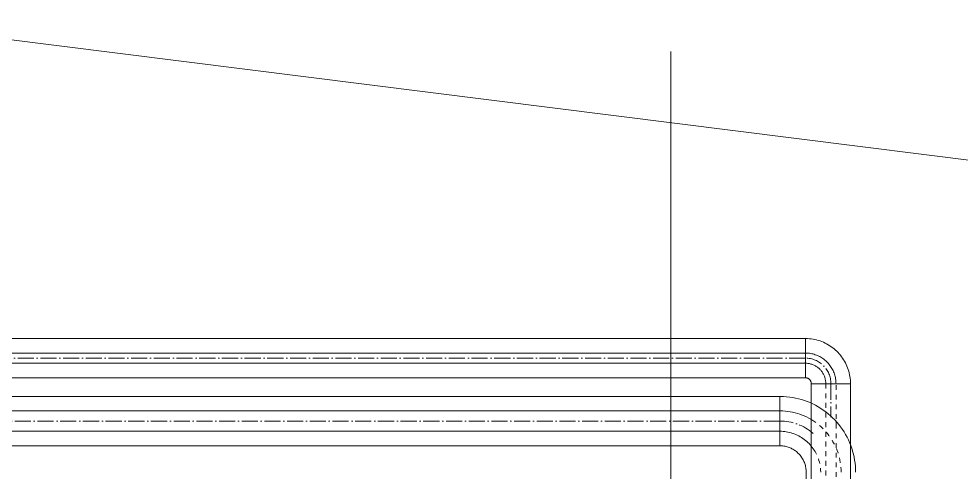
# Model space of a CAD drawing. Header units: millimetres. Extents: x -88595 to 880822, y -1054509 to -148035.
# Drawn here: x 554248 to 554834, y -246588 to -246307 of the extents above; entities that cross this region are included whole.
import ezdxf

# ---------------------------------------------------------------- set-up
doc = ezdxf.new("R2010")
doc.units = ezdxf.units.MM
for name, pattern in [('$0$ADSK_Скрыто', [6, 3, -3]), ('$1$ADSK_Скрыто', [6, 3, -3]), ('$10$ADSK_Осевая', [14, 10, -2, 0, -2]), ('$11$ADSK_Осевая', [14, 10, -2, 0, -2]), ('$4$ADSK_Скрыто', [6, 3, -3])]:
    doc.linetypes.add(name, pattern=pattern)
for name, color, linetype, lineweight in [('Изоляция', 7, 'Continuous', 18), ('Крыша', 7, 'Continuous', 9), ('Линии', 7, 'Continuous', 9), ('Марки', 7, 'Continuous', 20), ('Оборудование', 7, 'Continuous', 18), ('Трубопровод', 7, 'Continuous', 18), ('Трубопроводы', 7, 'Continuous', 18)]:
    doc.layers.add(name, color=color, linetype=linetype, lineweight=lineweight)

# ---------------------------------------------------------------- blocks, each defined once
blk = doc.blocks.new('$0$ADSK_МедьПайка_Отвод-гнутая труба - Отвод _гнутая труба_-V77-В_Координация_кровля ОВ3')
at = {"layer": 'Линии', "color": 190, "linetype": '$0$ADSK_Скрыто', "true_color": 0x8000ff}
for p, q in [((-2.75, 15.88), (-3.07, 15.88)), ((-2.75, 15.88), (-3.07, 15.88)), ((3.07, 15.88), (2.75, 15.88)), ((3.07, 15.88), (2.75, 15.88))]:
    blk.add_line(p, q, dxfattribs=at)
at = {"layer": 'Трубопроводы', "color": 190, "true_color": 0x8000ff, "flags": 128}
for points in [[(-15.88, -3.18), (-15.11, -3.16), (-14.35, -3.11), (-13.59, -3.04), (-12.84, -2.93), (-12.09, -2.8), (-11.35, -2.63), (-10.61, -2.43), (-9.88, -2.21), (-9.16, -1.95), (-8.46, -1.67), (-7.76, -1.36), (-7.08, -1.02), (-6.41, -0.66), (-5.76, -0.27), (-5.12, 0.15), (-4.5, 0.6), (-3.9, 1.06), (-3.31, 1.55), (-2.75, 2.07), (-2.21, 2.6), (-1.69, 3.16), (-1.19, 3.74), (-0.72, 4.33), (-0.27, 4.95), (0.16, 5.58), (0.55, 6.23), (0.93, 6.9), (1.27, 7.58), (1.59, 8.27), (1.88, 8.97), (2.14, 9.69), (2.38, 10.41), (2.58, 11.15), (2.75, 11.89), (2.9, 12.64), (3.01, 13.39), (3.1, 14.15), (3.15, 14.91), (3.17, 15.67), (3.17, 15.88)], [(-3.18, 15.88), (-3.19, 15.37), (-3.22, 14.86), (-3.27, 14.35), (-3.34, 13.85), (-3.43, 13.35), (-3.54, 12.86), (-3.67, 12.37), (-3.82, 11.88), (-3.99, 11.4), (-4.18, 10.93), (-4.38, 10.47), (-4.61, 10.01), (-4.85, 9.56), (-5.11, 9.13), (-5.39, 8.7), (-5.69, 8.29), (-6, 7.89), (-6.33, 7.5), (-6.67, 7.13), (-7.03, 6.76), (-7.4, 6.42), (-7.78, 6.09), (-8.18, 5.77), (-8.59, 5.47), (-9.01, 5.19), (-9.45, 4.92), (-9.89, 4.67), (-10.34, 4.44), (-10.8, 4.23), (-11.27, 4.04), (-11.75, 3.86), (-12.23, 3.71), (-12.72, 3.57), (-13.22, 3.46), (-13.72, 3.36), (-14.22, 3.28), (-14.72, 3.23), (-15.23, 3.19), (-15.74, 3.18), (-15.88, 3.17)]]:
    blk.add_lwpolyline(points, dxfattribs=at)
blk = doc.blocks.new('$0$ADSK_МедьПайка_Отвод-гнутая труба - Отвод _гнутая труба_-V44-В_Координация_кровля ОВ3')
at = {"layer": 'Линии', "color": 134, "linetype": '$0$ADSK_Скрыто', "true_color": 0x00a6a6}
for p, q in [((-3.48, 31.75), (-3.96, 31.75)), ((-3.48, 31.75), (-3.96, 31.75)), ((3.96, 31.75), (3.49, 31.75)), ((3.96, 31.75), (3.49, 31.75))]:
    blk.add_line(p, q, dxfattribs=at)
at = {"layer": 'Линии', "color": 134, "linetype": '$0$ADSK_Скрыто', "true_color": 0x00a6a6, "flags": 128}
for points in [[(-31.75, -6.35), (-30.23, -6.32), (-28.71, -6.23), (-27.19, -6.08), (-25.68, -5.86), (-24.18, -5.59), (-22.69, -5.26), (-21.22, -4.87), (-19.77, -4.42), (-18.33, -3.91), (-16.91, -3.34), (-15.52, -2.72), (-14.16, -2.04), (-12.82, -1.31), (-11.51, -0.53), (-10.24, 0.3), (-9, 1.19), (-7.79, 2.12), (-6.63, 3.11), (-5.5, 4.13), (-4.42, 5.21), (-3.38, 6.32), (-2.38, 7.47), (-1.44, 8.67), (-0.54, 9.9), (0.31, 11.16)], [(-18.03, 10.38), (-18.89, 9.84), (-19.78, 9.35), (-20.68, 8.89), (-21.61, 8.46), (-22.55, 8.08), (-23.5, 7.73), (-24.47, 7.42), (-25.45, 7.14), (-26.44, 6.91), (-27.43, 6.72), (-28.44, 6.57), (-29.45, 6.45), (-30.46, 6.38), (-31.48, 6.35), (-31.75, 6.35)]]:
    blk.add_lwpolyline(points, dxfattribs=at)
at = {"layer": 'Трубопроводы', "color": 134, "true_color": 0x00a6a6, "flags": 128}
for points in [[(-6.35, 31.75), (-6.37, 30.73), (-6.43, 29.72), (-6.53, 28.71), (-6.67, 27.7), (-6.86, 26.7), (-7.08, 25.71), (-7.34, 24.73), (-7.64, 23.76), (-7.98, 22.8), (-8.36, 21.86), (-8.77, 20.93), (-9.22, 20.02), (-9.71, 19.13), (-10.23, 18.26), (-10.79, 17.41), (-11.38, 16.58), (-12, 15.78), (-12.65, 15), (-13.34, 14.25), (-14.05, 13.53), (-14.8, 12.84), (-15.57, 12.17), (-16.36, 11.54), (-17.18, 10.94), (-18.03, 10.38)], [(0.31, 11.16), (1.11, 12.46), (1.85, 13.79), (2.54, 15.15), (3.18, 16.54), (3.76, 17.94), (4.28, 19.38), (4.75, 20.83), (5.16, 22.29), (5.51, 23.78), (5.8, 25.27), (6.02, 26.78), (6.19, 28.3), (6.3, 29.82), (6.35, 31.34), (6.35, 31.75)]]:
    blk.add_lwpolyline(points, dxfattribs=at)
blk = doc.blocks.new('Кровля')
at = {"layer": 'Крыша'}
blk.add_line((570830.5, 679575.52), (564830.5, 680328.31), dxfattribs=at)

msp = doc.modelspace()

# ---------------------------------------------------------------- linework, layer by layer
at = {"layer": 'Изоляция', "color": 190, "true_color": 0x8000ff}
for p, q in [((554737.01, -246505.43), (540493.66, -246505.43)), ((554737.01, -246505.43), (553562.01, -246505.43)), ((554737.01, -246505.43), (554737.01, -246506.63)), ((554737.01, -246510.01), (554737.01, -246511.48)), ((554737.01, -246512.32), (554737.01, -246514.44)), ((554737.01, -246514.89), (554737.01, -246520.31)), ((554737.01, -246520.77), (554737.01, -246522.88)), ((540493.66, -246529.78), (554737.01, -246529.78)), ((553562.01, -246529.78), (554737.01, -246529.78)), ((554737.01, -246528.15), (554737.01, -246529.78)), ((554740.71, -246533.48), (554740.71, -246552.43)), ((554740.71, -246533.48), (554740.71, -246873.38)), ((554765.06, -246533.48), (554740.71, -246533.48)), ((554765.06, -246873.38), (554765.06, -246533.48))]:
    msp.add_line(p, q, dxfattribs=at)
at = {"layer": 'Изоляция', "color": 134, "true_color": 0x00a6a6}
for p, q in [((554721.13, -246541.35), (540471.37, -246541.35)), ((554721.13, -246541.35), (554721.13, -246542.87)), ((554721.13, -246544.6), (554721.13, -246543.41)), ((554721.13, -246544.7), (554721.13, -246545.78)), ((554721.13, -246547.13), (554721.13, -246548.99)), ((554721.13, -246550.04), (554721.13, -246552.72)), ((554721.13, -246553.29), (554721.13, -246560.12)), ((554721.13, -246560.7), (554721.13, -246563.36)), ((554721.13, -246564.43), (554721.13, -246566.27)), ((540471.37, -246572.05), (554721.13, -246572.05)), ((554721.13, -246568.71), (554721.13, -246570.07)), ((554721.13, -246570.53), (554721.13, -246571.67)), ((554737.53, -246588.37), (554737.53, -246856.14))]:
    msp.add_line(p, q, dxfattribs=at)
at = {"layer": 'Изоляция', "color": 190, "true_color": 0x8000ff, "flags": 128}
for points in [[(554765.06, -246533.48), (554765.03, -246532.36), (554764.97, -246531.24), (554764.85, -246530.12), (554764.7, -246529.01), (554764.5, -246527.9), (554764.25, -246526.81), (554763.96, -246525.73), (554763.63, -246524.65), (554763.26, -246523.6), (554762.84, -246522.55), (554762.38, -246521.53), (554761.89, -246520.52), (554761.35, -246519.54), (554760.77, -246518.58), (554760.16, -246517.64), (554759.5, -246516.73), (554758.82, -246515.84), (554758.09, -246514.98), (554757.34, -246514.15), (554756.55, -246513.36), (554755.73, -246512.59), (554754.88, -246511.86), (554754, -246511.16), (554753.09, -246510.5), (554752.16, -246509.87), (554751.2, -246509.29), (554750.23, -246508.74), (554749.23, -246508.23), (554748.21, -246507.76), (554747.17, -246507.33), (554746.12, -246506.95), (554745.05, -246506.6), (554743.97, -246506.3), (554742.87, -246506.05), (554741.77, -246505.83), (554740.66, -246505.67), (554739.55, -246505.54), (554738.43, -246505.46), (554737.31, -246505.43), (554737.01, -246505.43)], [(554737.01, -246529.78), (554737.15, -246529.78), (554737.3, -246529.79), (554737.45, -246529.8), (554737.59, -246529.82), (554737.74, -246529.85), (554737.88, -246529.88), (554738.03, -246529.92), (554738.17, -246529.96), (554738.31, -246530.01), (554738.45, -246530.07), (554738.58, -246530.13), (554738.71, -246530.19), (554738.84, -246530.27), (554738.97, -246530.34), (554739.09, -246530.42), (554739.22, -246530.51), (554739.33, -246530.6), (554739.45, -246530.7), (554739.55, -246530.79), (554739.66, -246530.9), (554739.76, -246531.01), (554739.86, -246531.12), (554739.95, -246531.24), (554740.04, -246531.35), (554740.12, -246531.48), (554740.2, -246531.6), (554740.27, -246531.73), (554740.34, -246531.86), (554740.4, -246532), (554740.45, -246532.14), (554740.5, -246532.28), (554740.55, -246532.42), (554740.59, -246532.56), (554740.62, -246532.7), (554740.65, -246532.85), (554740.67, -246532.99), (554740.69, -246533.14), (554740.7, -246533.29), (554740.71, -246533.44), (554740.71, -246533.48)]]:
    msp.add_lwpolyline(points, dxfattribs=at)
at = {"layer": 'Изоляция', "color": 134, "true_color": 0x00a6a6, "flags": 128}
for points in [[(554768.23, -246588.45), (554768.19, -246586.57), (554768.08, -246584.69), (554767.89, -246582.82), (554767.63, -246580.95), (554767.29, -246579.1), (554766.88, -246577.26), (554766.4, -246575.44), (554765.84, -246573.64), (554765.21, -246571.86), (554764.51, -246570.11), (554763.74, -246568.39), (554762.91, -246566.7), (554762, -246565.05), (554761.04, -246563.44), (554760, -246561.86), (554758.91, -246560.33), (554757.75, -246558.84), (554756.54, -246557.4), (554755.27, -246556.01), (554753.95, -246554.67), (554752.57, -246553.38), (554751.14, -246552.15), (554749.66, -246550.98), (554748.14, -246549.87), (554746.58, -246548.82), (554744.97, -246547.83), (554743.33, -246546.91), (554741.65, -246546.06), (554739.94, -246545.27), (554738.2, -246544.55), (554736.43, -246543.91), (554734.63, -246543.33), (554732.82, -246542.83), (554730.99, -246542.4), (554729.14, -246542.04), (554727.27, -246541.76), (554725.4, -246541.55), (554723.52, -246541.41), (554721.64, -246541.36), (554721.13, -246541.35)], [(554721.13, -246572.05), (554721.79, -246572.07), (554722.44, -246572.11), (554723.09, -246572.17), (554723.74, -246572.26), (554724.39, -246572.38), (554725.03, -246572.52), (554725.66, -246572.69), (554726.29, -246572.89), (554726.91, -246573.11), (554727.52, -246573.35), (554728.12, -246573.62), (554728.7, -246573.91), (554729.28, -246574.22), (554729.84, -246574.56), (554730.39, -246574.92), (554730.92, -246575.3), (554731.44, -246575.7), (554731.94, -246576.12), (554732.43, -246576.57), (554732.9, -246577.03), (554733.34, -246577.51), (554733.77, -246578), (554734.18, -246578.52), (554734.57, -246579.05), (554734.93, -246579.59), (554735.27, -246580.15), (554735.59, -246580.72), (554735.89, -246581.31), (554736.17, -246581.9), (554736.42, -246582.51), (554736.64, -246583.13), (554736.84, -246583.75), (554737.02, -246584.38), (554737.17, -246585.02), (554737.29, -246585.67), (554737.39, -246586.32), (554737.46, -246586.97), (554737.51, -246587.62), (554737.53, -246588.28), (554737.53, -246588.45)]]:
    msp.add_lwpolyline(points, dxfattribs=at)
at = {"layer": 'Линии', "color": 190, "linetype": '$1$ADSK_Скрыто', "true_color": 0x8000ff}
for p, q in [((554737.01, -246509.91), (554737.01, -246506.56)), ((554737.01, -246506.63), (554737.01, -246510.01)), ((554737.01, -246512.24), (554737.01, -246511.51)), ((554737.01, -246511.52), (554737.01, -246512.32)), ((554737.01, -246514.83), (554737.01, -246514.45)), ((554737.01, -246514.49), (554737.01, -246514.89)), ((554737.01, -246514.85), (554737.01, -246514.54)), ((554737.01, -246520.31), (554737.01, -246520.72)), ((554737.01, -246520.67), (554737.01, -246520.35)), ((554737.01, -246520.75), (554737.01, -246520.37)), ((554737.01, -246522.88), (554737.01, -246528.18)), ((554737.01, -246528.15), (554737.01, -246522.96)), ((554737.01, -246527.12), (554737.01, -246528.18)), ((554749.7, -246533.48), (554749.71, -246873.38)), ((554756.06, -246873.38), (554756.06, -246533.48)), ((554740.71, -246552.48), (554740.71, -246578.07))]:
    msp.add_line(p, q, dxfattribs=at)
at = {"layer": 'Линии', "color": 134, "linetype": '$1$ADSK_Скрыто', "true_color": 0x00a6a6}
for p, q in [((554721.13, -246543.41), (554721.13, -246542.78)), ((554721.13, -246542.87), (554721.13, -246543.32)), ((554721.13, -246545.82), (554721.13, -246547.13)), ((554721.13, -246547.01), (554721.13, -246545.85)), ((554721.13, -246549.95), (554721.13, -246549.03)), ((554721.13, -246549.03), (554721.13, -246550.04)), ((554721.13, -246553.23), (554721.13, -246552.73)), ((554721.13, -246553.22), (554721.13, -246552.75)), ((554721.13, -246552.76), (554721.13, -246553.29)), ((554721.13, -246560.12), (554721.13, -246560.65)), ((554721.13, -246560.68), (554721.13, -246560.18)), ((554721.13, -246560.66), (554721.13, -246560.19)), ((554721.13, -246563.36), (554721.13, -246564.38)), ((554721.13, -246564.38), (554721.13, -246563.45)), ((554721.13, -246566.27), (554721.13, -246568.71)), ((554721.13, -246568.78), (554721.13, -246566.39)), ((554721.13, -246570.62), (554721.13, -246570)), ((554721.13, -246570.09), (554721.13, -246570.53)), ((554721.13, -246572.05), (554721.13, -246571.79))]:
    msp.add_line(p, q, dxfattribs=at)
at = {"layer": 'Линии', "color": 190, "linetype": '$4$ADSK_Скрыто', "true_color": 0x8000ff, "flags": 128}
msp.add_lwpolyline([(554738.31, -246530.01), (554738.45, -246530.07), (554738.58, -246530.13), (554738.71, -246530.19), (554738.84, -246530.27), (554738.97, -246530.34), (554739.09, -246530.42), (554739.22, -246530.51), (554739.33, -246530.6), (554739.45, -246530.7), (554739.55, -246530.79), (554739.66, -246530.9), (554739.76, -246531.01), (554739.86, -246531.12), (554739.95, -246531.24), (554740.04, -246531.35), (554740.12, -246531.48), (554740.2, -246531.6), (554740.27, -246531.73), (554740.34, -246531.86), (554740.4, -246532), (554740.45, -246532.14), (554740.5, -246532.28)], dxfattribs=at)
at = {"layer": 'Марки'}
for p, q in [((554653.41, -246327), (554653.41, -248287.83)), ((554653.41, -246371.42), (554653.41, -248658.1))]:
    msp.add_line(p, q, dxfattribs=at)
at = {"layer": 'Трубопровод', "color": 190, "true_color": 0x8000ff}
for p, q in [((554737.01, -246514.43), (540493.66, -246514.43)), ((554737.01, -246514.43), (553567.71, -246514.43)), ((540493.66, -246520.78), (554737.01, -246520.78)), ((553567.71, -246520.78), (554737.01, -246520.78)), ((554749.71, -246551.01), (554749.71, -246551.36)), ((554756.06, -246558.51), (554756.06, -246556.87))]:
    msp.add_line(p, q, dxfattribs=at)
at = {"layer": 'Трубопровод', "color": 190, "linetype": '$10$ADSK_Осевая', "true_color": 0x8000ff}
for p, q in [((554737.01, -246517.6), (553567.71, -246517.6)), ((554752.88, -246533.48), (554752.88, -246554.22))]:
    msp.add_line(p, q, dxfattribs=at)
at = {"layer": 'Трубопровод', "color": 134, "true_color": 0x00a6a6}
for p, q in [((554721.13, -246550.35), (540471.37, -246550.35)), ((554721.13, -246550.35), (553566.17, -246550.35)), ((540471.37, -246563.05), (554721.13, -246563.05)), ((553566.17, -246563.05), (554721.13, -246563.05))]:
    msp.add_line(p, q, dxfattribs=at)
at = {"layer": 'Трубопровод', "color": 134, "linetype": '$10$ADSK_Осевая', "true_color": 0x00a6a6}
for q in [(540471.37, -246556.7), (553567.71, -246556.7)]:
    msp.add_line((554721.13, -246556.7), q, dxfattribs=at)
at = {"layer": 'Трубопроводы', "color": 190, "linetype": '$11$ADSK_Осевая', "true_color": 0x8000ff}
msp.add_arc((554737.01, -246533.48), 15.88, 0, 90, dxfattribs=at)
at = {"layer": 'Трубопроводы', "color": 134, "linetype": '$11$ADSK_Осевая', "true_color": 0x00a6a6}
msp.add_arc((554721.13, -246588.45), 31.75, 49.37765, 90, dxfattribs=at)

# ---------------------------------------------------------------- block references
at = {"layer": 'Линии', "color": 190, "linetype": '$0$ADSK_Скрыто', "true_color": 0x8000ff, "rotation": 90}
msp.add_blockref('$0$ADSK_МедьПайка_Отвод-гнутая труба - Отвод _гнутая труба_-V77-В_Координация_кровля ОВ3', (554752.88, -246517.6), dxfattribs=at)
at = {"layer": 'Линии', "color": 134, "linetype": '$0$ADSK_Скрыто', "true_color": 0x00a6a6, "rotation": 90}
msp.add_blockref('$0$ADSK_МедьПайка_Отвод-гнутая труба - Отвод _гнутая труба_-V44-В_Координация_кровля ОВ3', (554752.88, -246556.7), dxfattribs=at)
at = {"layer": 'Оборудование', "color": 5, "true_color": 0x0000ff}
msp.add_blockref('Кровля', (-12267.25, -926437.39), dxfattribs=at)

doc.saveas('drawing.dxf')
